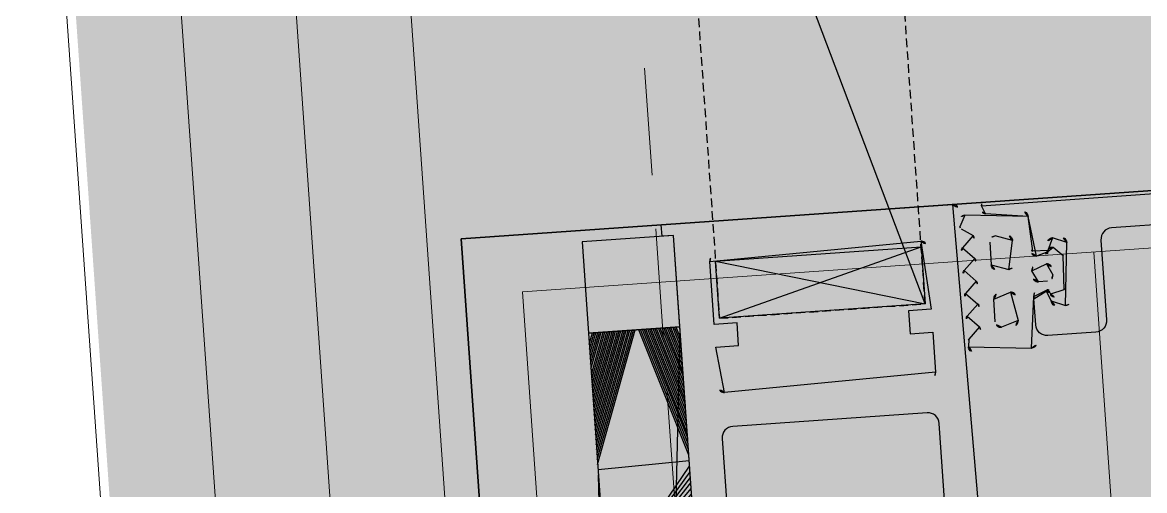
# Model space of a CAD drawing. Header units: millimetres. Extents: x 306 to 836129804, y -168137 to 818603917.
# Drawn here: x 834505891.8 to 834505989.7, y 818035593.6 to 818035634.5 of the extents above; entities that cross this region are included whole.
import ezdxf

# ---------------------------------------------------------------- set-up
doc = ezdxf.new("R2010")
doc.units = ezdxf.units.MM
doc.header["$LTSCALE"] = 3
for name, pattern in [('ACAD_ISO03W100', [30, 12, -18]), ('B0703', [4.6875, 3.125, -1.5625]), ('HIDDEN', [0.375, 0.25, -0.125])]:
    doc.linetypes.add(name, pattern=pattern)
for name, color, linetype in [('_LTC', 251, 'Continuous'), ('ELASTOMER', 251, 'Continuous'), ('ELASTOMER-V', 251, 'Continuous'), ('ELASTROMER', 251, 'Continuous'), ('ELASTROMER-V', 251, 'Continuous'), ('EXTRUSION-V', 251, 'Continuous'), ('EXTRUSION2', 251, 'Continuous'), ('SILICONE', 8, 'Continuous'), ('SILICONE-V', 9, 'Continuous')]:
    doc.layers.add(name, color=color, linetype=linetype)
for name, color, linetype, lineweight in [('Eva-New', 1, 'ACAD_ISO03W100', 18), ('Hatch (LTC&CB)', 252, 'Continuous', 35), ('UAJ-21EXWA', 251, 'Continuous', 35), ('UAJ-21EXWA-a', 251, 'Continuous', 9), ('UAJ-21EXWA-c', 251, 'Continuous', 9), ('UAJ-23FLOR-z', 251, 'B0703', 9)]:
    doc.layers.add(name, color=color, linetype=linetype, lineweight=lineweight)
doc.layers.add('GRID', color=7, linetype='Continuous', true_color=0x000000)

# ---------------------------------------------------------------- blocks, each defined once
blk = doc.blocks.new('*U1558')
at = {"layer": 'UAJ-21EXWA'}
blk.add_lwpolyline([(8999.999999284744, 85.00000035762787), (9099.999999284744, 85.00000047683716), (9099.999999403954, 301.9999996423721), (8999.999999523163, 301.9999996423721)], close=True, dxfattribs=at)
at = {"layer": 'UAJ-21EXWA-a'}
blk.add_lwpolyline([(8299.99999988079, 305), (9042.49999821186, 305.0000002384186), (9042.49999821186, 335), (8299.999999642372, 335.0000001192093)], dxfattribs=at)
at = {"layer": 'UAJ-21EXWA-c'}
for p, q in [((9042.49999821186, 325.0000002384186), (8299.99999988079, 325.0000003576279)), ((8299.999999761581, 314.9999994039536), (9042.49999833107, 315.0000003576279))]:
    blk.add_line(p, q, dxfattribs=at)
blk.add_lwpolyline([(9004.999999403954, 90.00000047683716), (9094.999999403954, 90.00000059604645), (9094.999999284744, 296.9999996423721), (9004.999999523163, 296.9999996423721)], close=True, dxfattribs=at)
blk.add_lwpolyline([(9004.999999642372, 246.9999996423721), (9094.999999165535, 246.9999996423721)], dxfattribs=at)
blk = doc.blocks.new('AL29')
at = {"layer": 'ELASTOMER-V'}
h = blk.add_hatch(dxfattribs=at)
h.set_pattern_fill('HONEY', color=256, scale=10, style=0)
h.set_pattern_definition([(0, (69115.20440989226, -24345.43255295594), (1.875, 1.082531754730548), [1.25, -2.5]), (120, (69115.20440989226, -24345.43255295594), (-1.875, 1.082531754730549), [1.249999999999999, -2.499999999999999]), (59.99999999999999, (69115.20440989226, -24345.43255295594), (4.163336342344337e-16, 2.165063509461097), [-2.5, 1.25])])
edge = h.paths.add_edge_path()
edge.add_ellipse((-13.25, -0.8000000000029104), major_axis=(0, -4.958333333333333), ratio=0.857142857142857, start_angle=0, end_angle=360, ccw=False)
at = {"layer": 'ELASTROMER-V'}
h = blk.add_hatch(dxfattribs=at)
h.set_pattern_fill('DASH', color=256, scale=10, style=0)
h.set_pattern_definition([(4.799999999999999e-15, (-77680.1575904765, 28913.86717477533), (1.249999999999999, 1.25), [1.25, -1.25])])
h.paths.add_polyline_path([(-48.9999999999709, 32), (-40.9999999999709, 32), (-40.9999999999709, 40.00000000001455), (-48.9999999999709, 40)])
at = {"layer": 'SILICONE'}
h = blk.add_hatch(dxfattribs=at)
h.set_pattern_fill('AR-SAND', color=256, scale=1.416666666666666, style=0)
h.set_pattern_definition([(37.50000000000001, (-66049.88395190501, 24535.32876522569), (-0.0892405906552783, 2.729667006101974), [0, -2.153333333333333, 0, -2.408333333333333, 0, -2.302083333333333]), (7.499999999999996, (-66049.88395190501, 24535.32876522569), (2.507183665795946, 3.998040259075464), [0, -1.161666666666665, 0, -1.940833333333331, 0, -0.7437499999999997]), (327.5, (-66051.626451905, 24535.3287652257), (4.411700970814617, 0.0080169925106997), [0, -0.7083333333333334, 0, -2.549999999999999, 0, -3.329166666666667]), (317.5, (-66051.626451905, 24535.3287652257), (4.258679356477416, 1.243373716990186), [0, -0.3541666666666667, 0, -1.671666666666666, 0, -1.9125])])
edge = h.paths.add_edge_path()
edge.add_line((-18.5, -11.5), (-17.5, -10.50000000001455))
edge.add_line((-17.5, -10.50000000001455), (-17.5, -0.9104043980041752))
edge.add_arc((-12.09886294411727, -0.8552021990082219), 5.401419144928819, 180.5855698287024, 220.201068766908)
edge.add_arc((-13.24999999999863, -1.927551020401398), 3.830782312936674, 219.0640443208225, 320.9359556794578)
edge.add_arc((-14.4011370380149, -0.8552022054468269), 5.40141912712744, 319.7989311631355, 359.4144301013619)
edge.add_line((-9, -0.9104044108535163), (-9, -11))
edge.add_arc((-8.575000000002788, -11.00000000000298), 0.4249999999972118, 179.9999999995977, 225.0000000002588)
edge.add_arc((-13.34691068920639, -27.84554475608697), 17.1385869551214, 74.87676047126429, 107.4979557701433)
at = {"layer": 'SILICONE-V'}
h = blk.add_hatch(dxfattribs=at)
h.set_pattern_fill('ANSI37', color=256, scale=20, angle=45.00000000000001, style=0)
h.set_pattern_definition([(90, (-78015.51797008637, 28442.86519944004), (-2.5, 4e-16), []), (180, (-78015.51797008637, 28442.86519944004), (-4e-16, -2.5), [])])
edge = h.paths.add_edge_path()
edge.add_line((-15.9999999999709, 40.00000000001455), (-40.9999999999709, 40.00000000001455))
edge.add_line((-40.9999999999709, 40.00000000001455), (-40.9999999999709, 32))
edge.add_line((-40.9999999999709, 32), (-18.5, 31.99999999998545))
edge.add_line((-18.5, 31.99999999998545), (-17.5, 31))
edge.add_arc((-9.716314056733134, 34.32771900944437), 8.465192299601211, 137.927444924344, 203.1479106592743, ccw=False)
at = {"layer": 'ELASTOMER', "extrusion": (0, 0, -1)}
blk.add_ellipse((-13.25, -0.8000000000029104), major_axis=(0, -4.958333333333333), ratio=0.857142857142857, dxfattribs=at)
at = {"layer": 'ELASTROMER'}
blk.add_lwpolyline([(-48.9999999999709, 32), (-40.9999999999709, 32), (-40.9999999999709, 40.00000000001455), (-48.9999999999709, 40)], close=True, dxfattribs=at)
at = {"layer": 'EXTRUSION-V'}
for p, q in [((-46.4999999999709, 43.5), (-41.4999999999709, 61.50000000001455)), ((-41.4999999999709, 43.5), (-46.4999999999709, 61.5))]:
    blk.add_line(p, q, dxfattribs=at)
at = {"layer": 'EXTRUSION-V', "linetype": 'HIDDEN'}
blk.add_lwpolyline([(-101.4999999999709, 43.49999999998545), (-41.4999999999709, 43.5), (-41.4999999999709, 61.5), (-101.4999999999709, 61.49999999998545)], close=True, dxfattribs=at)
at = {"layer": 'EXTRUSION-V'}
blk.add_lwpolyline([(-41.4999999999709, 43.5), (-46.4999999999709, 43.5), (-46.4999999999709, 61.49999999998545), (-41.4999999999709, 61.5)], close=True, dxfattribs=at)
blk.add_lwpolyline([(-9, 14.3469999999179), (-9, 37.5, 0.4142135623730951), (-9.5, 38), (-13.14831104052428, 38, -0.2914734195861523), (-13.6014649340359, 38.28869086912891), (-15.69984939573624, 42.78869086912891, -0.5486187866264834), (-15.24669550221006, 43.5), (-14.83090290700784, 43.5, -0.221694662643697), (-14.4478806854604, 43.32139380484296), (-12.64986839248741, 41.17860619515704, 0.2216946626436058), (-12.26684617092542, 41), (-11.69999999999709, 41, -0.4142135623727621), (-11.5, 40.79999999999927), (-11.5, 40.5, 0.4142135623730951), (-11, 40), (-9.25, 40, 0.4142135623730951), (-8.75, 40.5), (-8.75, 42.50000000000728, -0.4142135623730951), (-9, 42.75000000000728), (-9, 43.25000000000728, -0.4142135623730951), (-8.75, 43.50000000000728), (-8, 43.50000000000728, -0.4142135623730951), (-7.5, 43.00000000000728), (-7.500000000029104, 13.34700000000521), (-7.499999999970896, 11.34700000000521, -0.9999999999999998), (-8.499999999970896, 11.34700000000521), (-8.499999999970896, 11.84700000000521, 0.4142135623560465), (-8.999999999970896, 12.3469999999179), (-9.69999999992433, 12.34700000000521, 0.4142135623560465), (-10.19999999992433, 11.846999999947), (-10.19999999986612, 7.146999999993568, 0.4142135623901437), (-9.699999999866122, 6.647000000022672), (-8.999999999912689, 6.646999999993568, 0.4142135623901437), (-8.499999999912689, 7.147000000051776), (-8.499999999912689, 7.647000000051776, -0.9999999999999998), (-7.499999999912689, 7.647000000051776), (-7.5, 4.575052000094729), (-7.5, -10.99999999999272, -0.4142135623730951), (-8, -11.49999999999272), (-8.5, -11.49999999999272, -0.4142135623730951), (-9, -10.99999999999272), (-9.000000000043656, 4.646999999993568), (-11.19999999993888, 4.647000000048138, -0.4142135623653555), (-12.19999999990978, 5.6470000000445), (-12.19999999992433, 13.34699999990698, -0.4142135623729549), (-11.19999999992433, 14.34699999991062), (-8.999999999883585, 14.3469999999179)], format="xyb", dxfattribs=at)
at = {"layer": 'EXTRUSION2'}
for points in [[(-48.9999999999709, 40), (-48.9999999999709, 39), (-49.9999999999709, 39), (-49.9999999999709, 64.5, -0.4142135623730951), (-49.4999999999709, 65), (-16.5, 65, 0.4142135623730951), (-16, 65.50000000001455), (-16, 69.5, -0.4142135623730951), (-15.5, 70), (-14, 70, -0.4142135623730951), (-13.5, 69.5), (-13.5, 62, -0.9999999999999998), (-15.5, 62), (-30.9999999999709, 62, 0.4142135623730951), (-31.9999999999709, 61), (-31.9999999999709, 44, 0.4142135623730617), (-30.9999999999709, 43), (-18.5, 43.00000000001455, 0.4142135623730951), (-18, 43.5), (-18, 45, -0.4142135623730951), (-17.5, 45.5), (-9.5, 45.5, -0.4142135623730951), (-9, 45), (-9, 40.5, -0.4142135623730951), (-9.5, 39.99999999998545), (-11, 39.99999999998545, -0.4142135623730951), (-11.5, 40.5), (-11.5, 41.00000000001455), (-11, 41.5), (-11, 42), (-11.30262436949124, 43.12940952256031, 0.3394542588634795), (-11.78558728263306, 43.5), (-15.24669550222461, 43.50000000001455, 0.5486187866264834), (-15.69984939573624, 42.78869086911436), (-15.19745804043487, 41.71130913087109, -0.2216946626425198), (-15.19745804043487, 41.28869086912891), (-15.9999999999709, 40.00000000001455)], [(-40.9999999999709, 62), (-40.9999999999709, 59.99999999998545), (-38.9999999999709, 60), (-38.9999999999709, 62), (-35.4999999999709, 62, -0.4142135623730862), (-34.9999999999709, 61.5), (-34.9999999999709, 43.5, -0.4142135623731393), (-35.4999999999709, 43), (-38.9999999999709, 43), (-38.9999999999709, 45), (-40.9999999999709, 45), (-40.9999999999709, 43), (-46.4999999999709, 43, -0.4142135623731049), (-46.9999999999709, 43.5), (-46.9999999999709, 61.5, -0.4142135623730794), (-46.4999999999709, 62)]]:
    blk.add_lwpolyline(points, format="xyb", close=True, dxfattribs=at)
at = {"layer": 'GRID'}
blk.add_line((-41.4999999999709, 61.5), (-101.4999999999709, 43.49999999998545), dxfattribs=at)
at = {"layer": 'SILICONE'}
for points in [[(-15.9999999999709, 40.00000000001455), (-40.9999999999709, 40.00000000001455), (-40.9999999999709, 32), (-18.5, 31.99999999998545), (-17.5, 31, -0.2925174011419624), (-15.9999999999709, 40.00000000001455)], [(-18.5, -11.5), (-17.5, -10.50000000001455), (-17.5, -0.9104043980041752, 0.1745976265072697), (-16.22438040195266, -4.341666666674428, 0.4762896722078401), (-10.27561959803279, -4.341666666659876, 0.1745976265073633), (-9, -0.9104044108535163), (-9, -11, 0.1989123673826569), (-8.875520382003742, -11.30052038200665, 0.1433059071718976)]]:
    blk.add_lwpolyline(points, format="xyb", close=True, dxfattribs=at)
blk = doc.blocks.new('GASKET_04-2')
at = {"layer": 'ELASTOMER-V'}
h = blk.add_hatch(dxfattribs=at)
h.set_pattern_fill('DOTS', color=256, scale=12, style=0)
h.set_pattern_definition([(0, (292.8905726236371, -628.0189336750536), (0.375, 0.75), [0, -0.75])])
edge = h.paths.add_edge_path(flags=16)
edge.add_line((-3, -6.69999999999709), (-1, -6.69999999999709))
edge.add_arc((-0.999999999998181, -6.199999999998909), 0.499999999998181, 269.9999999997916, 359.9999999997916)
edge.add_line((-0.5, -6.200000000000728), (-0.5, -5.19999999999709))
edge.add_arc((-1, -5.19999999999709), 0.5, 0, 90)
edge.add_line((-1, -4.69999999999709), (-3, -4.69999999999709))
edge.add_arc((-3, -5.19999999999709), 0.5, 90, 180)
edge.add_line((-3.5, -5.19999999999709), (-3.5, -6.200000000000728))
edge.add_arc((-3.000000000001819, -6.199999999998909), 0.499999999998181, 180.0000000002084, 270.0000000002084)
edge = h.paths.add_edge_path(flags=16)
edge.add_line((4, -6.69999999999709), (2, -6.69999999999709))
edge.add_arc((1.999999999998181, -6.199999999998909), 0.499999999998181, 180.0000000002084, 270.00000000020844, ccw=False)
edge.add_line((1.5, -6.200000000000728), (1.5, -5.19999999999709))
edge.add_arc((2, -5.19999999999709), 0.5, 90, 180, ccw=False)
edge.add_line((2, -4.69999999999709), (4, -4.69999999999709))
edge.add_arc((4, -5.19999999999709), 0.5, 0, 90, ccw=False)
edge.add_line((4.5, -5.19999999999709), (4.5, -6.200000000000728))
edge.add_arc((4.000000000001819, -6.199999999998909), 0.499999999998181, 269.99999999979156, 359.99999999979156, ccw=False)
edge = h.paths.add_edge_path()
edge.add_line((-4.333589941132232, -9.110940039245179), (-3.666410058867768, -8.110170215844846))
edge.add_arc((-3.5, -8.221110255090025), 0.20000000000024, 33.69006752597983, 146.3099324740202, ccw=False)
edge.add_line((-3.333589941132232, -8.110170215844846), (-2.666410058867768, -9.110940039245179))
edge.add_arc((-2.5, -9.000000000000304), 0.2000000000000715, 213.6900675259074, 326.3099324740926)
edge.add_line((-2.333589941132232, -9.110940039245179), (-1.666410058867768, -8.110170215844846))
edge.add_arc((-1.5, -8.221110255089721), 0.2000000000000715, 33.69006752590741, 146.3099324740926, ccw=False)
edge.add_line((-1.333589941132232, -8.110170215844846), (-0.6664100588677684, -9.110940039241541))
edge.add_arc((-0.5, -8.999999999996666), 0.2000000000000715, 213.6900675259074, 326.3099324740926)
edge.add_line((-0.3335899411322316, -9.110940039241541), (0.3335899411322316, -8.110170215844846))
edge.add_arc((0.5, -8.221110255089721), 0.2000000000000715, 33.69006752590741, 146.3099324740926, ccw=False)
edge.add_line((0.6664100588677684, -8.110170215844846), (1.333589941132232, -9.110940039241541))
edge.add_arc((1.5, -8.999999999996666), 0.2000000000000715, 213.6900675259074, 326.3099324740926)
edge.add_line((1.666410058867768, -9.110940039241541), (2.333589941132232, -8.110170215844846))
edge.add_arc((2.5, -8.221110255090025), 0.20000000000024, 33.69006752597983, 146.3099324740202, ccw=False)
edge.add_line((2.666410058867768, -8.110170215844846), (3.333589941132232, -9.110940039241541))
edge.add_arc((3.5, -8.999999999996666), 0.2000000000000715, 213.6900675259074, 326.3099324740926)
edge.add_line((3.666410058867768, -9.110940039241541), (4.333589941132232, -8.110170215844846))
edge.add_arc((4.5, -8.221110255089721), 0.2000000000000715, 33.69006752590741, 146.3099324740926, ccw=False)
edge.add_line((4.666410058867768, -8.110170215844846), (5.333589941132232, -9.110940039241541))
edge.add_arc((5.500000000000582, -8.999999999996371), 0.2000000000007191, 213.6900675258852, 269.9999999998333)
edge.add_line((5.5, -9.19999999999709), (6, -9.19999999999709))
edge.add_arc((6, -8.69999999999709), 0.5, 270, 360)
edge.add_line((6.5, -8.69999999999709), (6.5, -3.69999999999709))
edge.add_arc((6.000000000000483, -3.699999999996606), 0.4999999999995168, 359.9999999999446, 450.0000000000554)
edge.add_line((6, -3.19999999999709), (2, -3.200000000000728))
edge.add_arc((1.999999999999631, -2.700000000001097), 0.4999999999996305, 180.0000000003745, 270.00000000004235, ccw=False)
edge.add_line((1.5, -2.700000000004366), (1.5, -2))
edge.add_arc((1.799999999999727, -2.000000000000455), 0.2999999999997272, 89.99999999939212, 179.9999999999131, ccw=False)
edge.add_line((1.80000000000291, -1.700000000000728), (1.890741089227959, -1.700000000000728))
edge.add_arc((1.890741089228353, -1.399999999999217), 0.3000000000015106, 269.9999999999247, 397.5685920288734)
edge.add_line((2.128528285960783, -1.217086771743197), (1.590066747492529, -0.5170867717461078))
edge.add_arc((1.352279550764458, -0.6999999999860997), 0.2999999999882826, 37.5685920269549, 89.99999999812874)
edge.add_line((1.352279550774256, -0.3999999999978172), (-1.352279550774256, -0.3999999999978172))
edge.add_arc((-1.352279550768196, -0.6999999999841922), 0.2999999999863749, 90.00000000115739, 142.4314079723479)
edge.add_line((-1.590066747492529, -0.5170867717424699), (-2.128528285960783, -1.217086771743197))
edge.add_arc((-1.890741089228169, -1.399999999999127), 0.3000000000016012, 142.4314079711616, 270.0000000000401)
edge.add_line((-1.890741089227959, -1.700000000000728), (-1.80000000000291, -1.700000000000728))
edge.add_arc((-1.800000000001091, -2.000000000001819), 0.3000000000010914, 3.474269760772586e-10, 90.00000000034743, ccw=False)
edge.add_line((-1.5, -2), (-1.5, -2.69999999999709))
edge.add_arc((-2.000000000000028, -2.699999999997061), 0.5000000000000284, 270.00000000000324, 359.99999999999676, ccw=False)
edge.add_line((-2, -3.19999999999709), (-5, -3.19999999999709))
edge.add_arc((-5, -3.69999999999709), 0.5, 90, 180)
edge.add_line((-5.5, -3.69999999999709), (-5.5, -8.69999999999709))
edge.add_arc((-4.999999999998181, -8.699999999998909), 0.500000000001819, 179.9999999997916, 269.9999999997916)
edge.add_line((-5, -9.200000000000728), (-4.5, -9.200000000000728))
edge.add_arc((-4.500000000000077, -9.00000000000095), 0.1999999999997772, 270.0000000000221, 326.309932474259)
edge = h.paths.add_edge_path(flags=16)
edge.add_line((0.75, -1.899999999997817), (0.7500000000145519, -2.699999999993452))
edge.add_arc((0.2500000000142273, -2.699999999996765), 0.5000000000003246, -89.99999999996282, 3.7971403799019754e-10, ccw=False)
edge.add_line((0.2500000000145519, -3.19999999999709), (-0.25, -3.19999999999709))
edge.add_arc((-0.2500000000002996, -2.699999999997389), 0.4999999999997002, 179.9999999999657, 270.00000000003433, ccw=False)
edge.add_line((-0.75, -2.69999999999709), (-0.75, -1.899999999997817))
edge.add_arc((-0.25, -1.899999999997817), 0.5, 90, 180, ccw=False)
edge.add_line((-0.25, -1.399999999997817), (0.25, -1.399999999997817))
edge.add_arc((0.2499999999982134, -1.899999999999604), 0.5000000000017866, 2.0469315131776966e-10, 89.9999999997953, ccw=False)
for points in [[(-4.333589941132232, -9.110940039245179), (-3.666410058867768, -8.110170215844846, -0.5351837584879965), (-3.333589941132232, -8.110170215844846), (-2.666410058867768, -9.110940039245179, 0.5351837584888077), (-2.333589941132232, -9.110940039245179), (-1.666410058867768, -8.110170215844846, -0.5351837584888077), (-1.333589941132232, -8.110170215844846), (-0.6664100588677684, -9.110940039241541, 0.5351837584888077), (-0.3335899411322316, -9.110940039241541), (0.3335899411322316, -8.110170215844846, -0.5351837584888077), (0.6664100588677684, -8.110170215844846), (1.333589941132232, -9.110940039241541, 0.5351837584888077), (1.666410058867768, -9.110940039241541), (2.333589941132232, -8.110170215844846, -0.5351837584879965), (2.666410058867768, -8.110170215844846), (3.333589941132232, -9.110940039241541, 0.5351837584888077), (3.666410058867768, -9.110940039241541), (4.333589941132232, -8.110170215844846, -0.5351837584888077), (4.666410058867768, -8.110170215844846), (5.333589941132232, -9.110940039241541, 0.2507648909329754), (5.5, -9.19999999999709), (6, -9.19999999999709, 0.4142135623730951), (6.5, -8.69999999999709), (6.5, -3.69999999999709, 0.4142135623736611), (6, -3.19999999999709), (2, -3.200000000000728, -0.4142135623713969), (1.5, -2.700000000004366), (1.5, -2, -0.414213562375759), (1.80000000000291, -1.700000000000728), (1.890741089227959, -1.700000000000728, 0.6222550571406933), (2.128528285960783, -1.217086771743197), (1.590066747492529, -0.5170867717461078, 0.2328517585428375), (1.352279550774256, -0.3999999999978172), (-1.352279550774256, -0.3999999999978172, 0.2328517585429141), (-1.590066747492529, -0.5170867717424699), (-2.128528285960783, -1.217086771743197, 0.6222550571402682), (-1.890741089227959, -1.700000000000728), (-1.80000000000291, -1.700000000000728, -0.4142135623730951), (-1.5, -2), (-1.5, -2.69999999999709, -0.4142135623730617), (-2, -3.19999999999709), (-5, -3.19999999999709, 0.4142135623730951), (-5.5, -3.69999999999709), (-5.5, -8.69999999999709, 0.4142135623730951), (-5, -9.200000000000728), (-4.5, -9.200000000000728, 0.2507648909343159)], [(0.75, -1.899999999997817), (0.7500000000145519, -2.699999999993452, -0.4142135623748458), (0.2500000000145519, -3.19999999999709), (-0.25, -3.19999999999709, -0.4142135623734461), (-0.75, -2.69999999999709), (-0.75, -1.899999999997817, -0.4142135623730951), (-0.25, -1.399999999997817), (0.25, -1.399999999997817, -0.414213562371002)], [(-3, -6.69999999999709), (-1, -6.69999999999709, 0.4142135623730951), (-0.5, -6.200000000000728), (-0.5, -5.19999999999709, 0.4142135623730951), (-1, -4.69999999999709), (-3, -4.69999999999709, 0.4142135623730951), (-3.5, -5.19999999999709), (-3.5, -6.200000000000728, 0.4142135623730951)], [(4, -6.69999999999709), (2, -6.69999999999709, -0.4142135623730951), (1.5, -6.200000000000728), (1.5, -5.19999999999709, -0.4142135623730951), (2, -4.69999999999709), (4, -4.69999999999709, -0.4142135623730951), (4.5, -5.19999999999709), (4.5, -6.200000000000728, -0.4142135623730951)]]:
    blk.add_lwpolyline(points, format="xyb", close=True)
blk = doc.blocks.new('774556656')
at = {"layer": 'EXTRUSION2'}
blk.add_lwpolyline([(-47, -166), (-47, -171.7999999999993, 0.4142135623730951), (-46, -172.7999999999993), (-39.0000000000291, -172.7999999999993, -0.4142135623742606), (-38.0000000000291, -173.7999999999993), (-38.00000000004366, -178.0000000000364, -0.4142135623645708), (-39.00000000005821, -179), (-41.28377223400457, -179, -0.3228228060556131), (-41.56837722340424, -178.7948683298018), (-41.8683772233926, -177.8948683298113, -0.5119182938533744), (-41.58377223400748, -177.5), (-41, -177.5, 0.4142135623730951), (-40.5, -177), (-40.5, -176.2999999999993, 0.4142135623730951), (-41, -175.7999999999993), (-46, -175.7999999999993, 0.4142135623730951), (-46.5, -176.2999999999993), (-46.5, -177, 0.4142135623730951), (-46, -177.5), (-45.41622776600707, -177.5, -0.5119182938543073), (-45.13162277662195, -177.8948683298113), (-45.43162277659576, -178.7948683298091, -0.3228228060554012), (-45.71622776605363, -179), (-48.49999999998545, -179, 0.4142135623730951), (-48.99999999998545, -179.5), (-48.99999999995634, -182.7000000000007, -0.4142135623731728), (-49.30000000000291, -183), (-49.69999999998254, -183, -0.4142135623730618), (-49.9999999999709, -182.7000000000007), (-49.9999999999709, 0)], format="xyb", dxfattribs=at)
blk = doc.blocks.new('EWS3 double door')
blk.add_blockref('AL29', (-74847.01566660404, 21822.74264776707))
at = {"layer": 'ELASTOMER'}
blk.add_blockref('GASKET_04-2', (-74890.51566684246, 21896.94264757633), dxfattribs=at)
at = {"layer": 'EXTRUSION2'}
blk.add_blockref('774556656', (-74847.01566672325, 22072.74264764786), dxfattribs=at)
blk = doc.blocks.new('FAC-00-0')
at = {"layer": '_LTC', "xscale": -0.9999999999999999, "rotation": 93.99890841496001}
blk.add_blockref('*U1558', (834505603.6930648, 818044614.7124679, -1.145633454324724e-06), dxfattribs=at)
at = {"layer": '_LTC', "rotation": 273.9989084051782}
blk.add_blockref('EWS3 double door', (834489362.1380702, 817959377.5316525, -1.145783577793935e-06), dxfattribs=at)

msp = doc.modelspace()

# ---------------------------------------------------------------- hatches: boundary and pattern name
at = {"layer": 'Hatch (LTC&CB)', "ltscale": 0.5}
h = msp.add_hatch(color=256, dxfattribs=at)
h.dxf.hatch_style = 1
h.paths.add_polyline_path([(834513554.2875786, 817967164.184733), (834513136.0010567, 817973147.5986885), (834516444.2460145, 817973378.8703827), (834516862.5325388, 817967395.4564129)])
edge = h.paths.add_edge_path()
edge.add_line((834574531.2963331, 818045981.8457801), (834554099.929931, 818044553.5366205))
edge.add_line((834554099.929931, 818044553.5366205), (834551123.8228455, 818044183.8080285))
edge.add_line((834551123.8228455, 818044183.8080285), (834548209.0206542, 818043477.5243225))
edge.add_line((834548209.0206542, 818043477.5243225), (834545391.3720644, 818042450.0201086))
edge.add_line((834545391.3720644, 818042450.0201086), (834542706.1556592, 818041114.1603316))
edge.add_line((834542706.1556592, 818041114.1603316), (834540186.9918953, 818039486.6707257))
edge.add_line((834540186.9918953, 818039486.6707257), (834537891.0747983, 818037557.0067935))
edge.add_line((834537891.0747983, 818037557.0067935), (834535879.1420094, 818035334.0248597))
edge.add_line((834535879.1420094, 818035334.0248597), (834535855.3944789, 818035294.2675608))
edge.add_line((834535855.3944789, 818035294.2675608), (834532032.6782387, 818042572.4388088))
edge.add_line((834532032.6782387, 818042572.4388088), (834531164.0984614, 818043800.1153567))
edge.add_line((834531164.0984614, 818043800.1153567), (834530021.2562451, 818044771.3886445))
edge.add_line((834530021.2562451, 818044771.3886445), (834528673.237675, 818045435.2700317))
edge.add_line((834528673.237675, 818045435.2700317), (834527205.3850749, 818045748.6568446))
edge.add_line((834527205.3850749, 818045748.6568446), (834506196.3506466, 818045615.4155988))
edge.add_arc((834506271.1753964, 818044617.8358235), 1000.382002588579, 94.28951124117238, 184.8385578105567)
edge.add_line((834505274.3584335, 818044533.4551773), (834507175.0349003, 818017345.0717123))
edge.add_arc((834508006.2233039, 818017538.0693862), 853.3008053756253, 193.0721449834389, 241.7750472788793)
edge.add_line((834507602.6678852, 818016786.2281208), (834508069.1239861, 818016499.3412285))
edge.add_line((834508069.1239861, 818016499.3412285), (834506033.0790353, 818013635.890324))
edge.add_arc((834507255.7232584, 818012765.1948972), 1500.989481160123, 144.5437625065404, 184.7118367485428)
edge.add_line((834505759.8064644, 818012641.8970132), (834510574.8280377, 817943764.9910301))
edge.add_arc((834512461.4285563, 817944222.0794972), 1941.182985577997, 193.6192718619657, 275.7769527828718)
edge.add_line((834512656.820462, 817942290.75524), (834514135.0129817, 817942432.7829566))
edge.add_line((834514135.0129817, 817942432.7829566), (834515639.5898061, 817942609.6817144))
edge.add_line((834515639.5898061, 817942609.6817144), (834517125.2230971, 817942816.5733008))
edge.add_line((834517125.2230971, 817942816.5733008), (834518606.1282966, 817943054.9641434))
edge.add_line((834518606.1282966, 817943054.9641434), (834520081.6376159, 817943324.7467438))
edge.add_line((834520081.6376159, 817943324.7467438), (834521550.6787682, 817943623.4372313))
edge.add_line((834521550.6787682, 817943623.4372313), (834523003.1909853, 817943997.2323029))
edge.add_line((834523003.1909853, 817943997.2323029), (834524434.6779621, 817944444.8476892))
edge.add_line((834524434.6779621, 817944444.8476892), (834525841.3906198, 817944965.1110799))
edge.add_line((834525841.3906198, 817944965.1110799), (834527219.6447655, 817945556.6599009))
edge.add_line((834527219.6447655, 817945556.6599009), (834528566.4663409, 817946218.3362625))
edge.add_line((834528566.4663409, 817946218.3362625), (834529949.1975069, 817946963.0067956))
edge.add_line((834529949.1975069, 817946963.0067956), (834530025.4386841, 817945888.6557508))
edge.add_line((834530025.4386841, 817945888.6557508), (834530524.2280539, 817945923.5249519))
edge.add_line((834530524.2280539, 817945923.5249519), (834531068.3343124, 817946109.8721913))
edge.add_line((834531068.3343124, 817946109.8721913), (834531037.8571603, 817946545.8476382))
edge.add_line((834531037.8571603, 817946545.8476382), (834533865.2576491, 817946000.0480125))
edge.add_line((834533865.2576491, 817946000.0480125), (834536130.1011477, 817945599.4485525))
edge.add_line((834536130.1011477, 817945599.4485525), (834538400.1908902, 817945229.7315427))
edge.add_line((834538400.1908902, 817945229.7315427), (834540675.1291097, 817944891.1253359))
edge.add_line((834540675.1291097, 817944891.1253359), (834542954.494443, 817944583.7301323))
edge.add_line((834542954.494443, 817944583.7301323), (834545237.8685557, 817944307.6853015))
edge.add_line((834545237.8685557, 817944307.6853015), (834547578.8128494, 817944055.8657025))
edge.add_line((834547578.8128494, 817944055.8657025), (834549775.2120743, 817943852.7193749))
edge.add_line((834549775.2120743, 817943852.7193749), (834552166.6682281, 817943704.7044293))
edge.add_line((834552166.6682281, 817943704.7044293), (834554408.0140736, 817943602.5051898))
edge.add_line((834554408.0140736, 817943602.5051898), (834556706.8720335, 817943525.9335827))
edge.add_line((834556706.8720335, 817943525.9335827), (834559062.7525511, 817943492.2506982))
edge.add_line((834559062.7525511, 817943492.2506982), (834561264.7959542, 817943499.6060555))
edge.add_line((834561264.7959542, 817943499.6060555), (834563662.805802, 817943545.8192695))
edge.add_line((834563662.805802, 817943545.8192695), (834565905.0821311, 817943629.5407001))
edge.add_line((834565905.0821311, 817943629.5407001), (834568202.2235788, 817943747.6000468))
edge.add_line((834568202.2235788, 817943747.6000468), (834570497.1715583, 817943902.4870338))
edge.add_line((834570497.1715583, 817943902.4870338), (834572789.3424196, 817944094.1622797))
edge.add_line((834572789.3424196, 817944094.1622797), (834575076.8880951, 817944322.4462694))
edge.add_line((834575076.8880951, 817944322.4462694), (834577358.8485965, 817944599.7346953))
edge.add_arc((834577188.4102644, 817949142.5459951), 4546.007449470469, 272.1486296327768, 348.0754999770829)
edge.add_line((834581636.318153, 817948203.238194), (834581931.6191186, 817949988.7878709))
edge.add_line((834581931.6191186, 817949988.7878709), (834582222.8927813, 817952167.7077127))
edge.add_line((834582222.8927813, 817952167.7077127), (834582444.6448697, 817954354.4007571))
edge.add_line((834582444.6448697, 817954354.4007571), (834582596.7161981, 817956553.5893033))
edge.add_line((834582596.7161981, 817956553.5893033), (834582678.7199463, 817958758.7008262))
edge.add_line((834582678.7199463, 817958758.7008262), (834582689.6004196, 817961000.6853927))
edge.add_line((834582689.6004196, 817961000.6853927), (834582627.8349453, 817963239.9127623))
edge.add_line((834582627.8349453, 817963239.9127623), (834582495.0484269, 817965475.7417142))
edge.add_line((834582495.0484269, 817965475.7417142), (834582352.0371794, 817967521.4644701))
edge.add_line((834582352.0371794, 817967521.4644701), (834582377.3017465, 817967501.2573416))
edge.add_line((834582377.3017465, 817967501.2573416), (834583280.4098197, 817967592.3724535))
edge.add_line((834583280.4098197, 817967592.3724535), (834582885.6743841, 817972682.2829502))
edge.add_line((834582885.6743841, 817972682.2829502), (834582550.7585597, 817977040.087476))
edge.add_line((834582550.7585597, 817977040.087476), (834582280.7159691, 817980552.6941899))
edge.add_line((834582280.7159691, 817980552.6941899), (834582016.0826895, 817983880.3056784))
edge.add_line((834582016.0826895, 817983880.3056784), (834581737.2924131, 817986867.2783637))
edge.add_line((834581737.2924131, 817986867.2783637), (834581397.7587786, 817990004.3583491))
edge.add_line((834581397.7587786, 817990004.3583491), (834578831.2786306, 818011297.8700217))
edge.add_line((834578831.2786306, 818011297.8700217), (834578649.3672444, 818012963.5483121))
edge.add_line((834578649.3672444, 818012963.5483121), (834576771.549405, 818039832.1183864))
edge.add_line((834576771.549405, 818039832.1183864), (834576279.8499508, 818039797.7448243))
edge.add_line((834576279.8499508, 818039797.7448243), (834575932.169804, 818044771.1641917))
edge.add_arc((834574629.9863018, 818044680.2268811), 1305.354920261004, 3.994735601767179, 94.33592376376863)

# ---------------------------------------------------------------- next in the draw order: block references
msp.add_blockref('FAC-00-0', (0, 0))

# ---------------------------------------------------------------- next in the draw order: hatches: boundary and pattern name
at = {"layer": 'Eva-New', "linetype": 'Continuous', "ltscale": 0.01}
h = msp.add_hatch(dxfattribs=at)
h.set_pattern_fill('ANSI31', color=8, scale=350, angle=4)
h.set_pattern_definition([(49, (0, 0), (-838.6710210225554, 729.0455959657013), [])])
edge = h.paths.add_edge_path()
edge.add_arc((834611513.5385946, 818068145.3264505), 14099.99999968531, 55.19002574308559, 154.5596091027724)
edge.add_line((834598780.7776825, 818074202.2893481), (834595240.3911003, 818066761.4558462))
edge.add_arc((834589822.417787, 818069339.3552195), 6000.000000233124, 273.9989064334658, 334.5546563119141, ccw=False)
edge.add_line((834590240.8423903, 818063353.9629304), (834585554.5350056, 818063026.3542768))
edge.add_arc((834584989.6617913, 818071106.6338656), 8099.999998867221, 264.220048196886, 273.9989064322582, ccw=False)
edge.add_line((834584173.925572, 818063047.8142), (834580415.7397891, 818063428.2282544))
edge.add_arc((834579106.5335116, 818050494.3201492), 12999.99999816069, 84.2200481985661, 93.99077919798958)
edge.add_line((834578201.7864021, 818063462.7985727), (834574221.9197499, 818063185.1428037))
edge.add_arc((834573731.4752913, 818070170.6889209), 7002.741628984699, 184.518270925359, 274.0160585979712, ccw=False)
edge.add_arc((834553791.0620614, 818068592.8452796), 13000.0000005708, 4.527501078735133, 25.16518805878682)
edge.add_line((834565557.174624, 818074120.828201), (834563375.7160238, 818078763.9842684))
edge.add_arc((834569692.9588658, 818081779.3520507), 6999.999999030279, 186.261998653722, 205.5162346975632, ccw=False)
edge.add_line((834562734.724241, 818081015.8267443), (834561851.4163579, 818093822.5155479))
edge.add_arc((834568795.7761757, 818094576.8707228), 6985.211880096444, 103.79340942041148, 186.1996435070692, ccw=False)
edge.add_line((834567130.3497419, 818101360.6410463), (834607738.9713905, 818104323.6446342))
edge.add_arc((834606780.3295362, 818117304.0183489), 13015.72495013958, 274.223807264846, 392.8596289379157)
edge.add_arc((834623587.3262396, 818128173.8785237), 6999.999999836902, 183.9989136523716, 212.9539425140163, ccw=False)
edge.add_line((834616604.3686309, 818127685.7156067), (834614554.4666462, 818157541.1841724))
edge.add_line((834614554.4666462, 818157541.1841724), (834608569.0701823, 818157122.7809477))
edge.add_line((834608569.0701823, 818157122.7809477), (834610618.9763948, 818127267.2902491))
edge.add_arc((834623587.3262378, 818128173.8785231), 12999.99999806346, 183.9989136508734, 212.8579348742854)
edge.add_arc((834606785.1724918, 818117301.6086594), 7012.974383020965, -85.87050168941721, 32.994913872568816, ccw=False)
edge.add_line((834607290.1835088, 818110306.8410742), (834542916.4285616, 818105772.5570611))
edge.add_line((834542916.4285616, 818105772.5570611), (834543332.168679, 818099784.931535))
edge.add_line((834543332.168679, 818099784.931535), (834548339.9487058, 818100139.6961751))
edge.add_arc((834548849.6206386, 818093135.5706489), 7022.644791367745, 1.917894415990986, 94.16192873604791, ccw=False)
edge.add_line((834555868.3314306, 818093370.5997602), (834556822.6031799, 818079614.5109141))
edge.add_arc((834565030.3921052, 818080333.9384184), 8239.258156901009, 185.0092761133849, 211.2767633085009)
edge.add_line((834557988.549832, 818076056.3418531), (834560014.6381451, 818071842.7746612))
edge.add_arc((834553704.8687762, 818068780.019501), 7013.81912084653, -83.41200971856142, 25.89188562423311, ccw=False)
edge.add_line((834554509.5567249, 818061812.5137804), (834511331.2743995, 818058806.1397856))
edge.add_arc((834510845.0625758, 818065789.233517), 6999.999999933733, 141.8798806352492, 273.9829049167347, ccw=False)
edge.add_arc((834495100.3448526, 818078140.8887452), 13011.48484009153, 321.889271565979, 363.9966433354928)
edge.add_line((834508080.187521, 818079047.7636253), (834507303.147802, 818090245.0026575))
edge.add_arc((834514286.1054543, 818090733.1649512), 6999.999999943095, 94.21783473311712, 183.9989085377374, ccw=False)
edge.add_line((834513771.2650272, 818097714.206373), (834514324.2611847, 818097754.9889383))
edge.add_line((834514324.2611847, 818097754.9889383), (834515094.2032907, 818097812.2750338))
edge.add_arc((834515888.7804214, 818090839.1162039), 7018.283043878132, 4.391191596629085, 96.50069787772958, ccw=False)
edge.add_line((834522886.4615402, 818091376.4762715), (834523318.1003574, 818085091.4654405))
edge.add_line((834523318.1003574, 818085091.4654405), (834529307.3396509, 818085510.1591995))
edge.add_line((834529307.3396509, 818085510.1591995), (834528870.5492542, 818091758.2633296))
edge.add_arc((834535853.5069062, 818092246.4256233), 6999.999999586337, 93.99890853307471, 183.9989085379415, ccw=False)
edge.add_line((834535365.3446131, 818099229.3832753), (834540639.8020831, 818099596.5330453))
edge.add_line((834540639.8020831, 818099596.5330453), (834540220.7704337, 818105616.323317))
edge.add_line((834540220.7704337, 818105616.323317), (834513376.0995728, 818103738.6078113))
edge.add_arc((834514284.2614373, 818090770.3680685), 13000.00000003277, 94.00586599802176, 183.991117880833)
edge.add_line((834501315.7883602, 818089865.5443004), (834502093.999344, 818078618.6765761))
edge.add_arc((834495110.6965383, 818078135.4768907), 7000.000000828009, -66.13857842422561, 3.9581909098961887, ccw=False)
edge.add_arc((834495110.6965395, 818078135.4768903), 6999.999999981786, 273.99870041279297, 293.8614215680351, ccw=False)
edge.add_line((834495598.8334678, 818071152.5174648), (834484038.0252761, 818070344.3705096))
edge.add_arc((834484944.5652856, 818057376.0172908), 12999.99999985473, 3.998699986240524, 93.99870041178127, ccw=False)
edge.add_line((834497912.918511, 818058282.557204), (834498850.7850932, 818044866.0656179))
edge.add_arc((834505832.5325971, 818045382.0451274), 7000.788031506466, 153.5175844556254, 184.2267069343446, ccw=False)
edge.add_arc((834505831.7802428, 818045382.3021698), 7000.000000506094, 93.9907792036035, 153.5167215738451, ccw=False)
edge.add_line((834505344.6087215, 818052365.3290147), (834578107.7560652, 818057441.656797))
edge.add_arc((834579012.5031768, 818044473.1783768), 12999.99999509848, 84.22004763743712, 93.99077920788699, ccw=False)
edge.add_line((834580321.7095807, 818057407.0864662), (834583663.296837, 818057068.8416442))
edge.add_arc((834584972.5032473, 818070002.7497832), 13000.00004509936, 264.2200476312211, 273.9989064308502)
edge.add_line((834585879.0898904, 818057034.399779), (834609493.5669917, 818058685.2319609))
edge.add_arc((834609981.7373167, 818051702.1557314), 7000.118848462731, -19.364931974248975, 93.99890643048622, ccw=False)
edge.add_arc((834628850.3650681, 818045070.4409646), 13000.00000042529, 160.6350680240969, 183.9989064535735)
edge.add_line((834615882.0151088, 818044163.8543195), (834619634.348526, 817990488.2644923))
edge.add_arc((834610656.2600935, 817989860.627584), 8999.999999519287, -86.01194112060227, 3.998906454734822, ccw=False)
edge.add_line((834611282.1972058, 817980882.4204844), (834602812.2813497, 817980291.9201078))
edge.add_line((834602812.2813497, 817980291.9201078), (834603230.7061716, 817974306.527834))
edge.add_line((834603230.7061716, 817974306.527834), (834611717.6719617, 817974898.2168859))
edge.add_arc((834612343.6090722, 817965920.0097858), 8999.999999977357, 3.8734655887747067, 93.98805886777768, ccw=False)
edge.add_line((834621323.0501077, 817966527.9889727), (834621688.4984579, 817961112.7419763))
edge.add_line((834621688.4984579, 817961112.7419763), (834627673.3989117, 817961529.9934386))
edge.add_line((834627673.3989117, 817961529.9934386), (834621867.801321, 818044576.6440177))
edge.add_arc((834628850.6858916, 818045064.8011855), 6999.926738671702, 160.627157224399, 183.9989083996896, ccw=False)
edge.add_arc((834609980.9204334, 818051699.8431354), 13002.36888268257, 340.6271572335476, 454.0111039654658)
edge.add_line((834609071.4073162, 818064670.3628802), (834607456.5171404, 818064557.3573512))
edge.add_arc((834607170.3486158, 818068550.9500543), 4003.832551789663, 155.6211224779758, 274.0986331619272, ccw=False)
edge.add_line((834603523.5142193, 818070203.6066998), (834604195.8682836, 818071618.3222857))
edge.add_arc((834611513.5386757, 818068145.3264558), 8100.000000027051, 54.14039305783359, 154.6107958035704, ccw=False)
edge.add_arc((834623873.9558088, 818085245.9413723), 13000.02232763516, 234.1403928659832, 234.163197705768)
edge.add_line((834616262.7220054, 818074706.9802988), (834619562.6153525, 818079722.129262))

# ---------------------------------------------------------------- next in the draw order: linework, layer by layer
at = {"layer": 'UAJ-23FLOR-z', "linetype": 'B0703'}
msp.add_lwpolyline([(834536030.3926408, 818034852.1685832), (834532679.4340374, 818041235.7398913), (834531981.5819308, 818042564.3991), (834531121.0807569, 818043770.5321765), (834531116.0498812, 818043777.5938234), (834529985.339305, 818044729.8602587), (834529977.679954, 818044736.110056), (834528647.075972, 818045389.205305), (834528642.8385429, 818045391.2851459), (834527195.5049881, 818045694.3353058), (834527186.0359457, 818045696.3179828), (834524289.0339994, 818045679.4539986), (834506208.2436092, 818045566.0285383, 0.2015701048806378), (834505550.420535, 818045238.8131148, 0.1978210149927975), (834505322.3507193, 818044552.4407582), (834506284.6309448, 818030787.424517), (834506284.630945, 818030787.424517), (834506368.6594486, 818030793.298754), (834507317.1742256, 818017225.1891491)], format="xyb", dxfattribs=at)

doc.saveas('drawing.dxf')
